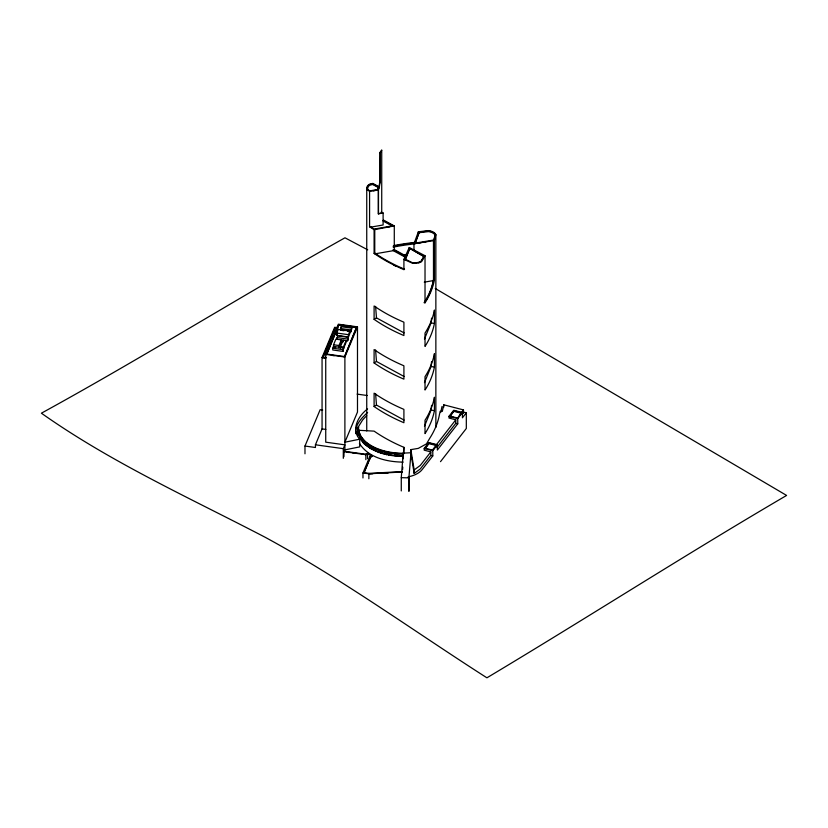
<?xml version="1.0" encoding="UTF-8"?>
<svg xmlns="http://www.w3.org/2000/svg" width="828" height="828" viewBox="0 0 828 828"><rect width="100%" height="100%" fill="white"/><g stroke="black" fill="none" stroke-linecap="round" stroke-linejoin="round"><path stroke-width="1.24" d="M401.269 490.932L401.269 477.663L403.215 453.144L411.009 452.74L408.877 477.87L408.877 491.128M363.637 442.628A44.515 25.699 0 0 1 358.369 431.284L358.534 430.281L374.101 431.129A165.983 95.831 0 0 0 403.909 447.327L403.215 456.073L396.84 456.166L403.112 456.073M402.584 469.652L402.781 467.147M408.194 477.435L408.256 476.659M424.464 339.045L431.046 322.951L431.554 318.159M424.464 382.639L431.046 366.545L431.554 361.753M424.464 426.234L431.046 410.129L431.554 405.347M379.276 187.48L380.176 181.539L380.176 152.28L381.729 150.189L381.729 212.806L378.313 213.831L383.116 212.993L383.116 224.988L370.333 227.203L369.578 226.748L369.578 191.351L367.228 189.809A9.491 5.485 0 0 1 369.536 184.178L372.828 183.402L379.462 187.014L378.313 189.84L378.313 213.831M355.688 433.665C354.86 424.785 361.608 418.036 367.591 412.447M359.062 433.737L359.062 431.554L358.348 431.616L358.348 433.8L357.655 431.243L358.431 430.86L358.534 427.351L357.82 427.31L357.655 428.366A45.24 26.123 0 0 0 401.456 453.661L403.174 453.568L403.174 458.743M380.176 152.28L379.69 182.729L378.499 189.374L378.499 213.365M440.703 412.458L442.017 406.496M463.483 413.42L463.483 409.912L443.787 404.809L442.318 411.381L440.165 411.33L439.43 414.631A169.781 98.025 0 0 1 429.815 438.167L426.503 443.849L418.285 448.383L410.843 449.635L410.843 455.555M419.289 232.689L428.49 231.612A8.653 4.999 0 0 1 435.124 235.224L433.82 240.586L435.124 234.634A8.653 4.999 0 0 0 428.49 231.033L419.289 232.099L414.952 243.753L419.289 232.099M434.421 279.812L433.489 279.688A162.06 93.564 0 0 1 424.081 302.686L425.023 302.82A165.983 95.831 0 0 0 434.421 279.812L434.421 240.513L435.859 234.572A9.491 5.485 0 0 0 428.562 230.598L418.368 231.788L418.368 234.345M390.454 452.926L388.653 452.471L388.373 455.089L395.246 456.021L395.36 453.371L392.907 453.144M395.246 456.021L395.36 453.371M396.84 456.166L396.954 453.516L399.21 453.723M379.69 182.729L380.176 181.539M377.713 189.508L378.675 187.159L372.672 183.888L370.002 184.509A8.653 4.999 0 0 0 367.911 189.633L369.805 190.875L377.713 189.508L377.713 190.098L378.675 187.159M425.023 302.82L425.023 255.717L409.249 247.52L403.909 259.381L403.909 269.618A165.983 95.831 0 0 1 374.101 253.409L374.101 229.718L369.578 226.748M409.663 248.897L405.223 259.764L409.663 248.317L424.091 256.597L409.663 248.317M413.969 250.17L413.969 243.774L418.368 231.788M304.983 453.796L304.983 446.044L315.437 447.503L315.437 444.791L322.061 428.894L322.061 357.468L334.657 327.298L337.213 327.65M337.72 328.147L335.185 327.795L322.93 357.158L326.367 357.634M335.185 327.795L322.93 357.748L325.218 358.058M343.299 458.339L343.299 448.662L344.893 444.843L325.735 442.173L325.735 354.363L338.331 324.193L357.489 326.853L357.489 412.044L344.893 442.204L359.704 439.213L359.704 446.892L344.893 449.883L344.086 451.829L344.086 451.239L365.624 454.23L367.529 453.133L372.362 455.928L370.313 457.698L363.823 473.254L370.313 457.108L372.362 455.928M338.859 324.69L326.605 354.643L338.859 324.69L356.62 327.163L344.365 357.106L356.62 327.163M336.758 333.042L338.248 329.461L349.923 331.086L349.923 333.425L348.422 337.006L336.758 335.381L336.758 333.042L348.422 334.667L349.923 331.086M336.758 335.381L337.503 333.591M335.723 347.418L333.539 347.108L333.539 344.769L335.889 339.138L347.646 340.815L348.391 337.275L337.648 335.775L336.903 339.325M340.494 330.248L341.239 326.718L351.745 328.178L351.01 331.717L347.501 331.231M332.752 348.236L333.508 346.425L343.703 347.843L342.947 351.403L332.752 349.985L332.752 348.236L342.947 349.654L343.703 347.843M338.994 345.524L341.343 339.894L341.343 342.233L338.994 347.874L338.994 345.524L333.539 344.769M340.474 348.391L340.474 346.632L343.175 340.163L343.175 341.923M343.403 347.036L346.104 340.567L346.104 342.326L343.403 348.795L343.403 347.036L340.474 346.632M351.01 331.717L351.745 328.178M347.646 340.815L348.391 337.275M304.983 446.044L320.146 409.705L322.682 410.057M344.893 449.883L344.893 357.023L357.489 326.853M343.92 456.632L344.086 451.239M362.964 477.953L362.964 472.964L369.671 456.901L371.348 455.928M424.091 256.007L421.1 261.151A8.653 4.999 0 0 1 412.365 262.662L405.223 259.174M423.491 257.622L421.1 261.731A8.653 4.999 0 0 1 418.616 262.859M425.023 255.717L421.711 261.4A9.491 5.485 0 0 1 412.096 263.066L403.909 259.381M379.69 153.47L381.729 150.189M380.487 450.887L387.297 452.14L387.018 454.696L380.487 453.071L380.487 450.887L387.018 452.512M380.487 453.071L380.776 450.504M387.018 454.696L380.776 452.688M388.373 455.089L388.653 452.471M436.967 447.503L455.783 423.315L455.783 419.806L449.004 418.047L449.004 416.287L453.703 410.253L462.438 412.52L462.438 417.788L466.319 412.799L462.676 411.858M410.843 453.144L414.176 473.44L420.282 468.959L430.829 455.4L430.829 451.891L424.205 450.173L424.205 448.424L428.78 442.545L437.36 444.76L437.36 450.028L457.749 423.822L457.749 418.554L462.438 412.52M453.672 417.633L449.956 416.67L449.956 416.08L454.065 410.802L461.496 412.727L457.387 418.595L461.496 412.727M429.142 443.084L425.157 448.217L432.423 450.101L436.418 444.978L429.142 443.084L425.157 448.797M449.956 416.67L454.065 410.802M430.829 451.891L420.282 465.439L414.176 469.931L414.176 473.44M436.18 445.009L455.783 419.806M461.227 412.799L463.483 409.912M433.096 449.832L435.083 447.265M408.97 491.149L408.97 476.68A23.412 13.517 0 0 0 422.187 469.538L432.785 455.917L432.785 450.649L437.36 444.76M440.496 461.672L466.319 428.469L466.319 412.799M367.591 408.939C358.534 415.625 350.668 429.37 359.704 439.213M372.465 449.604L372.9 447.089L369.547 445.723L369.547 447.907L372.465 449.604L372.9 447.089M373.604 447.927L379.669 450.121L379.224 452.626L373.604 450.111L373.604 447.927L379.224 450.453M373.604 450.111L374.039 447.596M379.224 452.626L379.669 452.305L374.039 449.78M374.101 229.718L394.283 225.92L394.283 249.621L406.041 256.018M374.101 253.409L374.763 253.006A162.06 93.564 0 0 0 404.561 269.214L403.909 269.618M374.101 319.339L374.101 305.977A165.983 95.831 0 0 0 403.909 322.185L403.909 335.547A165.983 95.831 0 0 1 374.101 319.339L376.481 317.88L404.074 332.887M374.101 362.933L374.101 349.571A165.983 95.831 0 0 0 403.909 365.779L403.909 379.141A165.983 95.831 0 0 1 374.101 362.933L376.481 361.474L404.074 376.481M374.101 406.527L374.101 393.165A165.983 95.831 0 0 0 403.909 409.374L403.909 422.725A165.983 95.831 0 0 1 374.101 406.527L376.481 405.068L404.074 420.075M364.32 441.821L369.164 444.76L364.32 441.821L364.32 444.005L368.595 447.192L368.595 445.009M364.32 444.005L369.164 446.944M369.547 447.907L372.9 449.273M360.076 436.387L360.729 436.221L359.3 432.413L358.586 432.475L360.076 438.571L359.424 435.528M360.718 439.43L361.381 439.275L364.165 442.99L363.513 443.156L360.718 439.43L360.718 437.256L363.513 440.972L363.513 443.156M363.513 440.972L364.165 440.806L361.381 437.091L361.381 439.275M378.675 187.739L372.672 184.478L370.002 185.099A8.653 4.999 0 0 0 367.911 190.223M369.578 191.351L378.313 189.84M373.2 190.875L375.457 190.481M383.136 221.024L392.886 226.323L392.886 225.733L374.121 229.097L370.333 226.624M386.717 227.389L389.181 226.965M414.952 243.163L433.82 240.006M413.969 243.774L434.421 240.513M418.657 243.111L421.121 242.676M423.594 242.252L426.058 241.828M405.637 257.384L393.29 250.677L393.29 249.797L394.283 249.621M375.912 253.689L393.29 250.677M403.257 255.324L406.91 254.693M404.126 255.717L406.589 255.293M424.267 282.162L433.489 280.568L433.468 239.954M358.586 434.659L359.3 434.596L359.3 432.413M403.215 453.144L401.476 453.237A44.515 25.699 0 0 1 358.369 428.355M403.174 462.117C387.193 461.952 368.491 457.884 359.424 443.394M363.823 472.664L368.905 473.368L402.377 471.577M402.346 472.001L368.853 473.792L362.964 472.964M368.905 473.958L372.766 473.751M383.064 473.202L388.218 472.923M398.516 472.374L402.377 472.167M401.269 477.663L408.877 477.87M355.688 431.585L357.82 431.698L358.721 426.244L362.56 420.075A153.097 88.389 0 0 1 366.721 415.687M395.246 453.775L388.373 452.854M396.84 453.93L403.112 453.837M395.36 455.607L380.207 452.595M431.046 322.951L434.421 323.406L434.421 310.045A165.983 95.831 0 0 1 425.023 333.053L425.023 346.414A165.983 95.831 0 0 0 434.421 323.406M431.046 366.545L434.421 367.001L434.421 353.639A165.983 95.831 0 0 1 425.023 376.647L425.023 390.009A165.983 95.831 0 0 0 434.421 367.001M431.046 410.129L434.421 410.595L434.421 397.233A165.983 95.831 0 0 1 425.023 420.241L425.023 433.603A165.983 95.831 0 0 0 434.421 410.595M338.859 325.269L356.62 327.743M340.494 328.499L351.01 329.958M335.185 328.385L337.72 328.737M341.664 330.413L344.003 330.745M336.903 337.565L347.646 339.066M326.605 354.053L344.365 356.526M325.735 354.363L344.893 357.023M331.676 355.347L334.212 355.698M322.061 357.468L325.797 357.986M357.096 394.107L367.197 395.515M322.061 428.894L325.797 429.421M315.437 444.791L343.299 448.662M343.92 451.643L365.852 454.696L365.852 459.675M346.621 452.181L349.157 452.533M352.956 453.061L355.491 453.413M454.065 411.381L461.496 413.307M449.956 416.08L457.387 418.005M449.004 416.287L457.749 418.554M455.783 423.315L457.749 423.822M429.142 443.673L436.418 445.557L436.418 444.978M424.205 448.424L432.785 450.649M430.829 455.4L432.785 455.917M372.465 447.42L369.547 445.723M367.715 249.818L344.976 237.802C242.997 294.903 143.875 356.971 41.4 413.193C111.294 462.583 189.747 497.938 265.395 537.393C342.274 579.155 413.286 630.719 486.916 677.811C587.28 617.781 685.667 554.501 786.6 495.434L435.249 288.475M381.294 211.999L383.116 212.993M383.447 220.041L394.283 225.92M383.136 220.434L392.886 225.733M393.29 249.797L405.637 256.514M372.362 456.507L367.529 453.723L365.624 454.82L365.624 454.23M360.729 438.405L357.717 428.645L358.431 428.687L359.062 431.554M410.843 449.635L414.176 469.931M375.591 306.401L376.481 317.88M375.591 349.996L376.481 361.474M375.591 393.59L376.481 405.068M443.787 404.809L443.787 407.148M435.859 234.572L435.859 427.476M423.729 255.966L423.729 256.545M419.392 232.306L419.392 232.885M409.249 247.52L409.249 250.077M403.909 447.327L403.909 453.703M396.954 453.516L396.954 455.752M374.763 229.315L374.763 253.885M372.672 183.888L372.672 184.478M370.313 457.108L370.313 457.698M370.116 445.464L370.116 447.648M369.671 456.901L369.671 459.395M368.905 473.368L368.853 478.77M367.529 453.133L367.529 458.702M366.742 187.811L366.742 430.943M364.879 441.572L364.879 443.756M357.82 427.31L357.82 435.87M348.422 334.667L348.422 337.006M342.947 349.654L342.947 351.403M341.239 326.718L341.239 328.478M393.196 246.247A162.06 93.564 0 0 1 413.865 243.059M393.486 245.626A165.983 95.831 0 0 1 414.6 242.418M395.939 266.202A162.06 93.564 0 0 1 393.693 265.105M393.196 247.127A162.06 93.564 0 0 1 413.865 243.939M433.489 280.568A162.06 93.564 0 0 1 428.169 296.403M427.579 297.583A162.06 93.564 0 0 1 425.913 300.595M379.027 452.181A44.515 25.699 0 0 1 364.548 443.56"/></g></svg>
